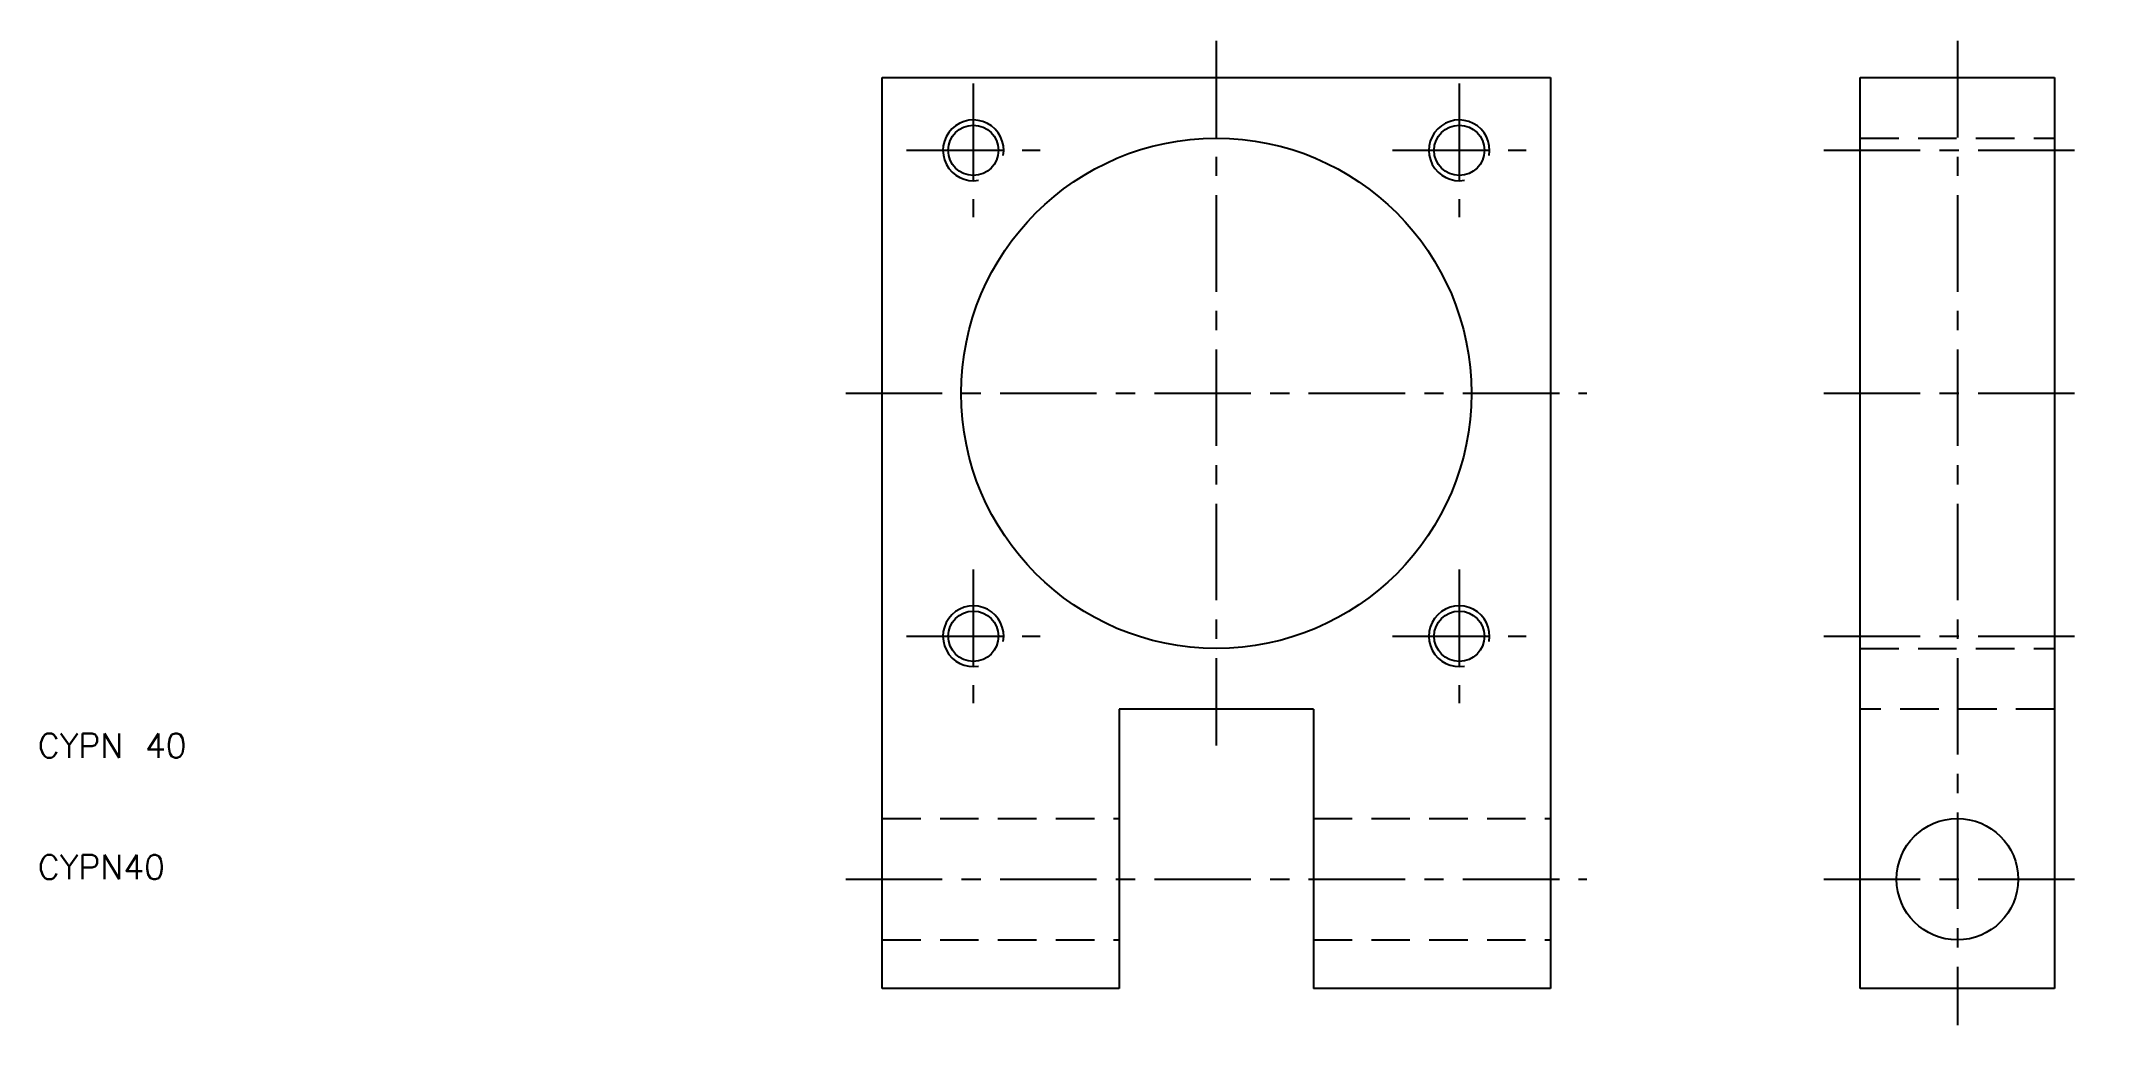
# Model space of a CAD drawing. Extents: x 10 to 179, y -2 to 79.
import ezdxf

# ---------------------------------------------------------------- set-up
doc = ezdxf.new("R2010")
doc.units = 0
doc.header["$LTSCALE"] = 0.25
doc.linetypes.add('CENTER', pattern=[50.8, 31.75, -6.35, 6.35, -6.35])
doc.linetypes.add('DASHED', pattern=[19.05, 12.7, -6.35])
doc.layers.get('0').update_dxf_attribs({"linetype": 'CONTINUOUS'})
doc.layers.add('CENTER', color=1, linetype='CENTER')
doc.styles.get("Standard").update_dxf_attribs({"font": 'txt.shx', "bigfont": 'extfont.shx'})

msp = doc.modelspace()

# ---------------------------------------------------------------- linework, layer by layer
for p, q in [((79.5, 1), (79.5, 76)), ((79.5, 76), (134.5, 76)), ((134.5, 76), (134.5, 1)), ((160, 1), (160, 76)), ((160, 76), (176, 76)), ((176, 76), (176, 1)), ((99, 24), (99, 1)), ((115, 24), (99, 24)), ((115, 24), (115, 1)), ((99, 1), (79.5, 1)), ((134.5, 1), (115, 1)), ((176, 1), (160, 1))]:
    msp.add_line(p, q)
at = {"color": 3, "linetype": 'DASHED'}
for p, q in [((160, 71), (176, 71)), ((160, 29), (176, 29)), ((176, 24), (160, 24)), ((79.5, 15), (99, 15)), ((115, 15), (134.5, 15)), ((79.5, 5), (99, 5)), ((115, 5), (134.5, 5))]:
    msp.add_line(p, q, dxfattribs=at)
for centre, radius in [((87, 70), 2.07), ((107, 50), 21), ((127, 70), 2.07), ((87, 30), 2.07), ((127, 30), 2.07), ((168, 10), 5)]:
    msp.add_circle(centre, radius)
at = {"color": 3}
for centre in [(87, 70), (127, 70), (87, 30), (127, 30)]:
    msp.add_arc(centre, 2.5, 350, 280, dxfattribs=at)
at = {"layer": 'CENTER', "color": 1, "linetype": 'CENTER'}
for p, q in [((107, 79), (107, 21)), ((168, 79), (168, -2)), ((87, 75.5), (87, 64.5)), ((127, 75.5), (127, 64.5)), ((81.5, 70), (92.5, 70)), ((121.5, 70), (132.5, 70)), ((157, 70), (179, 70)), ((76.5, 50), (137.5, 50)), ((157, 50), (179, 50)), ((87, 35.5), (87, 24.5)), ((127, 35.5), (127, 24.5)), ((81.5, 30), (92.5, 30)), ((121.5, 30), (132.5, 30)), ((157, 30), (179, 30)), ((76.5, 10), (137.5, 10)), ((157, 10), (179, 10))]:
    msp.add_line(p, q, dxfattribs=at)

# ---------------------------------------------------------------- texts
for s, p in [('CYPN 40', (10, 20)), ('CYPN40', (10, 10))]:
    msp.add_text(s, height=2).set_placement(p)

doc.saveas('drawing.dxf')
